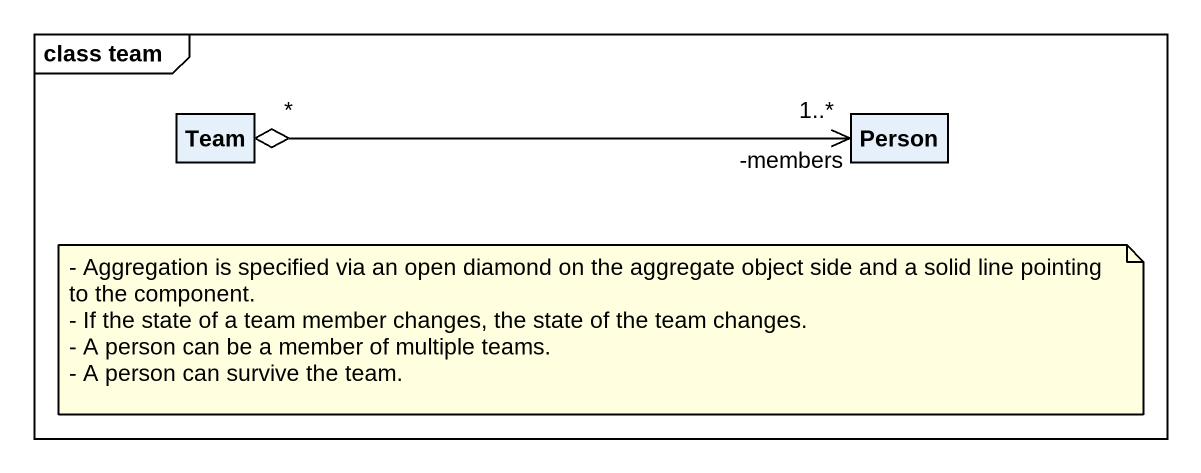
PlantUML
@startuml
mainframe class team
hide circle
hide empty members
class Team
class "Person" as Person_
Team "*" o-right-> "-members\n1..*" Person_
note as N1
  - Aggregation is specified via an open diamond on the aggregate object side and a solid line pointing to the component.
  - If the state of a team member changes, the state of the team changes.
  - A person can be a member of multiple teams.
  - A person can survive the team.
end note
@enduml
